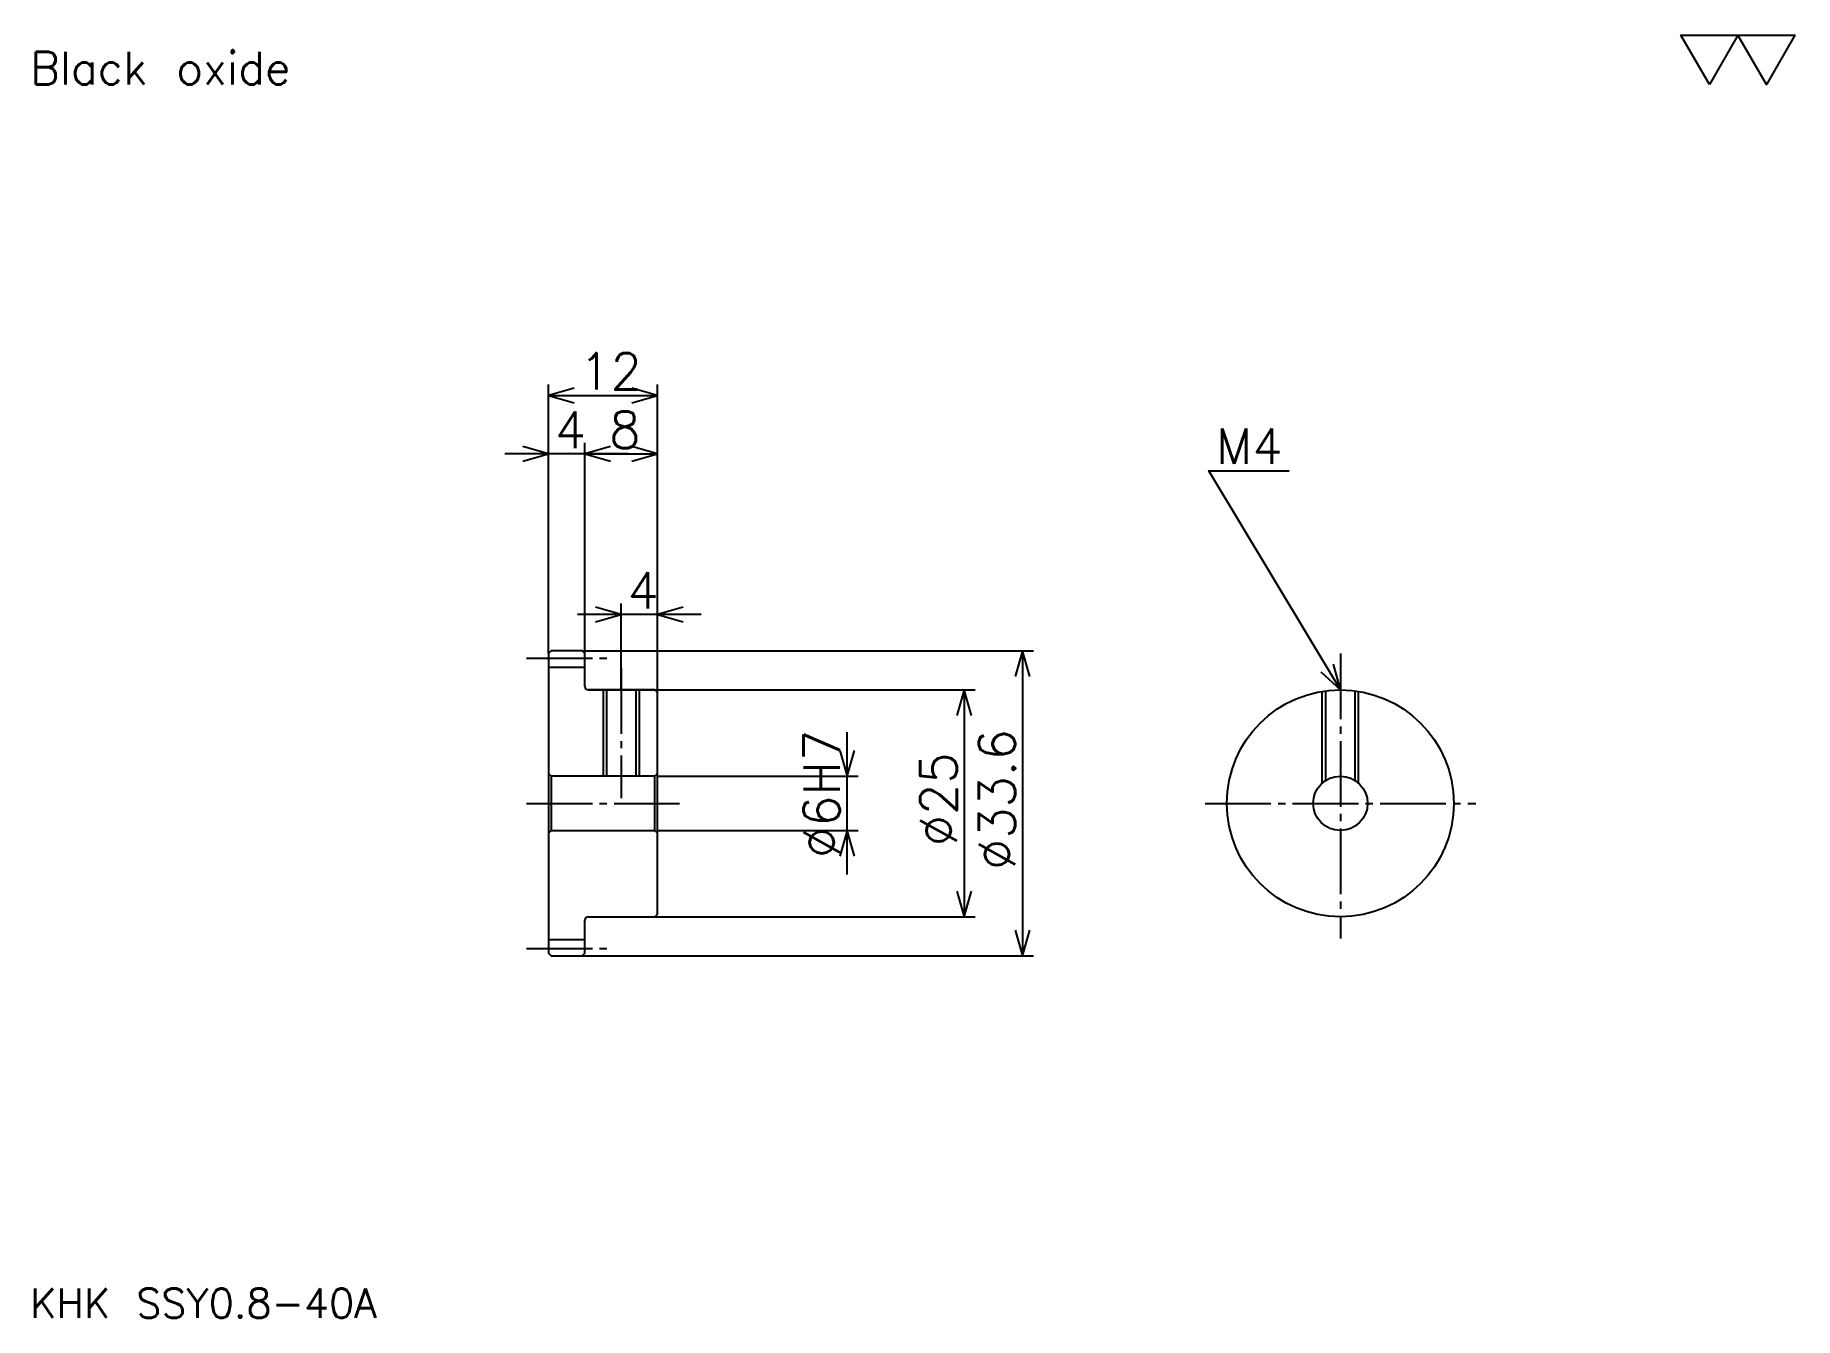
# Model space of a CAD drawing. Extents: x 9 to 202, y 9 to 150.
import ezdxf

# ---------------------------------------------------------------- set-up
doc = ezdxf.new("R2010")
doc.units = 0
doc.linetypes.add('DASHDOT', pattern=[9.652174, 7.23913, -0.804348, 0.804348, -0.804348])
doc.layers.get('0').update_dxf_attribs({"linetype": 'CONTINUOUS'})
doc.layers.add('DASHDOT', color=6, linetype='DASHDOT')
doc.styles.add('KANJI', font='TXT', dxfattribs={"bigfont": 'BIGFONT'})

msp = doc.modelspace()

# ---------------------------------------------------------------- linework, layer by layer
at = {"color": 5}
for p, q in [((65.152176, 82.354355), (65.152176, 111.713043)), ((65.152176, 110.506523), (77.152176, 110.506523)), ((77.152176, 82.354355), (77.152176, 111.713043)), ((69.152176, 82.354355), (69.152176, 105.278259)), ((73.978264, 104.071747), (60.326088, 104.071747)), ((69.152176, 104.071747), (77.152176, 104.071747)), ((73.152176, 82.354355), (73.152176, 87.582611)), ((81.978264, 86.376091), (68.326088, 86.376091)), ((65.152176, 82.054352), (65.152176, 82.354355)), ((68.852173, 82.354355), (77.152176, 82.354355)), ((69.152176, 82.054352), (69.152176, 82.354355)), ((73.152176, 78.054352), (73.152176, 82.354355)), ((77.152176, 82.354355), (118.576088, 82.354355)), ((77.152176, 77.754349), (77.152176, 82.354355)), ((117.369568, 82.354355), (117.369568, 48.754353)), ((69.552177, 78.054352), (77.152176, 78.054352)), ((77.152176, 78.054352), (112.141304, 78.054352)), ((110.934784, 78.054352), (110.934784, 53.054352)), ((98.065216, 57.728264), (98.065216, 73.38044)), ((77.152176, 68.554352), (99.271744, 68.554352)), ((77.152176, 62.554352), (99.271744, 62.554352)), ((69.552177, 53.054352), (77.152176, 53.054352)), ((77.152176, 53.054352), (112.141304, 53.054352)), ((68.852173, 48.754353), (77.152176, 48.754353)), ((77.152176, 48.754353), (118.576088, 48.754353))]:
    msp.add_line(p, q, dxfattribs=at)
at = {"color": 4}
for p, q in [((65.152176, 80.554352), (69.152176, 80.554352)), ((65.452179, 68.554352), (65.452179, 62.554352)), ((76.852173, 68.554352), (77.152176, 68.854355)), ((76.852173, 62.554352), (77.152176, 62.254353)), ((65.152176, 50.554352), (69.152176, 50.554352))]:
    msp.add_line(p, q, dxfattribs=at)
at = {"color": 7}
msp.add_lwpolyline([(193.043472, 144.782608), (189.906509, 150.220001), (202.454346, 150.220001), (199.317383, 144.782608), (196.180435, 150.220001), (193.043472, 144.782608)], dxfattribs=at)
at = {"color": 5}
for points in [[(67.967392, 111.310867), (65.152176, 110.506523), (67.967392, 109.702179)], [(74.33696, 109.702179), (77.152176, 110.506523), (74.33696, 111.310867)], [(62.33696, 103.267395), (65.152176, 104.071747), (62.33696, 104.876091)], [(71.967392, 104.876091), (69.152176, 104.071747), (71.967392, 103.267395)], [(71.967392, 104.876091), (69.152176, 104.071747), (71.967392, 103.267395)], [(74.33696, 103.267395), (77.152176, 104.071747), (74.33696, 104.876091)], [(152.391296, 78.054352), (137.913055, 102.184784), (146.760864, 102.184784)], [(70.33696, 85.571747), (73.152176, 86.376091), (70.33696, 87.180435)], [(79.967392, 87.180435), (77.152176, 86.376091), (79.967392, 85.571747)], [(118.17392, 79.539131), (117.369568, 82.354355), (116.565216, 79.539131)], [(150.253174, 80.05455), (152.391296, 78.054352), (151.632599, 80.882217)], [(111.739136, 75.239136), (110.934784, 78.054352), (110.130432, 75.239136)], [(97.260872, 71.369568), (98.065216, 68.554352), (98.869568, 71.369568)], [(98.869568, 59.739136), (98.065216, 62.554352), (97.260872, 59.739136)], [(110.130432, 55.869568), (110.934784, 53.054352), (111.739136, 55.869568)], [(116.565216, 51.569572), (117.369568, 48.754353), (118.17392, 51.569572)]]:
    msp.add_lwpolyline(points, dxfattribs=at)
at = {"color": 4}
for points in [[(69.152176, 78.454353), (69.152176, 82.054352), (68.852173, 82.354355), (65.452179, 82.354355), (65.152176, 82.054352), (65.152176, 62.254353)], [(69.552177, 53.054352), (76.852173, 53.054352), (77.152176, 53.354351), (77.152176, 77.754349), (76.852173, 78.054352), (69.552177, 78.054352)], [(71.152176, 78.054352), (71.152176, 68.554352)], [(71.532173, 78.054352), (71.532173, 68.554352)], [(74.772179, 78.054352), (74.772179, 68.554352)], [(75.152176, 78.054352), (75.152176, 68.554352)], [(150.391296, 67.790421), (150.391296, 77.893311)], [(150.771301, 68.079346), (150.771301, 77.948929)], [(154.011307, 68.079346), (154.011307, 77.948929)], [(154.391296, 67.790421), (154.391296, 77.893311)], [(65.152176, 62.254353), (65.452179, 62.554352), (76.852173, 62.554352), (76.852173, 68.554352), (65.452179, 68.554352), (65.152176, 68.854355)], [(65.152176, 62.254353), (65.152176, 49.054352), (65.452179, 48.754353), (68.852173, 48.754353), (69.152176, 49.054352), (69.152176, 52.65435)]]:
    msp.add_lwpolyline(points, dxfattribs=at)
for radius in [12.5, 3]:
    msp.add_circle((152.391296, 65.554352), radius, dxfattribs=at)
for centre, start, end in [((69.552177, 78.454353), 180, 270), ((69.552177, 52.65435), 90, 180)]:
    msp.add_arc(centre, 0.4, start, end, dxfattribs=at)
at = {"layer": 'DASHDOT', "color": 7}
for p, q in [((62.739132, 81.554352), (71.565216, 81.554352)), ((152.391296, 82.076096), (152.391296, 50.641308)), ((62.739132, 65.554352), (79.565216, 65.554352)), ((137.478271, 65.554352), (167.304352, 65.554352)), ((62.739132, 49.554352), (71.565216, 49.554352))]:
    msp.add_line(p, q, dxfattribs=at)
msp.add_lwpolyline([(73.152176, 80.467392), (73.152176, 66.141312)], dxfattribs=at)

# ---------------------------------------------------------------- texts
at = {"color": 7, "style": 'KANJI'}
for s, height, p in [('Black oxide', 3.619565, (8.043478, 144.782608)), ('12', 4.021739, (68.538048, 111.150002)), ('4', 4.021739, (65.845108, 104.715225)), ('8', 4.021739, (71.845108, 104.715225)), ('M4', 3.86087, (138.717392, 102.989136)), ('4', 4.021739, (73.845108, 87.019569)), ('KHK SSY0.8-40A', 3.217391, (8.043478, 8.847826))]:
    msp.add_text(s, height=height, dxfattribs=at).set_placement(p)
for s, p in [('%%c6H7', (97.260872, 59.521744)), ('%%c33.6', (116.565216, 58.214676)), ('%%c25', (110.130432, 60.828808))]:
    msp.add_text(s, height=4.021739, rotation=90, dxfattribs=at).set_placement(p)

doc.saveas('drawing.dxf')
